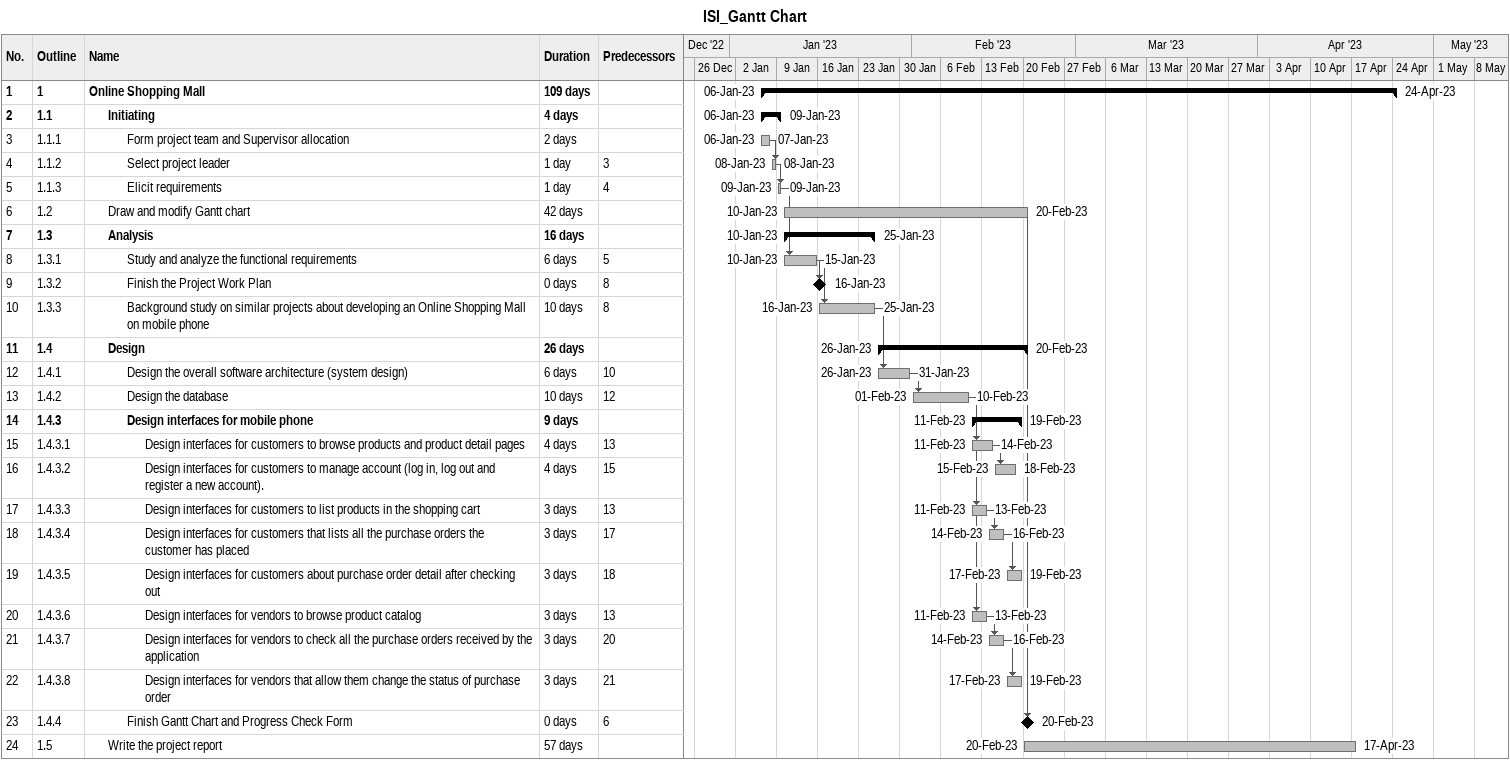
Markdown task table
ISI_Gantt Chart

| ID | WBS | Task | Duration | Start | Finish | Predecessors |
|---|---|---|---|---|---|---|
| 1 | 1 | **Online Shopping Mall** | 109d | 2023-01-06 | 2023-04-24 |  |
| 2 | 1.1 | **Initiating** | 4d | 2023-01-06 | 2023-01-09 |  |
| 3 | 1.1.1 | Form project team and Supervisor allocation | 2d | 2023-01-06 | 2023-01-07 |  |
| 4 | 1.1.2 | Select project leader | 1d | 2023-01-08 | 2023-01-08 | 3 |
| 5 | 1.1.3 | Elicit requirements | 1d | 2023-01-09 | 2023-01-09 | 4 |
| 6 | 1.2 | Draw and modify Gantt chart | 42d | 2023-01-10 | 2023-02-20 |  |
| 7 | 1.3 | **Analysis** | 16d | 2023-01-10 | 2023-01-25 |  |
| 8 | 1.3.1 | Study and analyze the functional requirements | 6d | 2023-01-10 | 2023-01-15 | 5 |
| 9 | 1.3.2 | Finish the Project Work Plan | 0d | 2023-01-16 | 2023-01-16 | 8 |
| 10 | 1.3.3 | Background study on similar projects about developing an Online Shopping Mall on mobile phone | 10d | 2023-01-16 | 2023-01-25 | 8 |
| 11 | 1.4 | **Design** | 26d | 2023-01-26 | 2023-02-20 |  |
| 12 | 1.4.1 | Design the overall software architecture (system design) | 6d | 2023-01-26 | 2023-01-31 | 10 |
| 13 | 1.4.2 | Design the database | 10d | 2023-02-01 | 2023-02-10 | 12 |
| 14 | 1.4.3 | **Design interfaces for mobile phone** | 9d | 2023-02-11 | 2023-02-19 |  |
| 15 | 1.4.3.1 | Design interfaces for customers to browse products and product detail pages | 4d | 2023-02-11 | 2023-02-14 | 13 |
| 16 | 1.4.3.2 | Design interfaces for customers to manage account (log in, log out and register a new account). | 4d | 2023-02-15 | 2023-02-18 | 15 |
| 17 | 1.4.3.3 | Design interfaces for customers to list products in the shopping cart | 3d | 2023-02-11 | 2023-02-13 | 13 |
| 18 | 1.4.3.4 | Design interfaces for customers that lists all the purchase orders the customer has placed | 3d | 2023-02-14 | 2023-02-16 | 17 |
| 19 | 1.4.3.5 | Design interfaces for customers about purchase order detail after checking out | 3d | 2023-02-17 | 2023-02-19 | 18 |
| 20 | 1.4.3.6 | Design interfaces for vendors to browse product catalog | 3d | 2023-02-11 | 2023-02-13 | 13 |
| 21 | 1.4.3.7 | Design interfaces for vendors to check all the purchase orders received by the application | 3d | 2023-02-14 | 2023-02-16 | 20 |
| 22 | 1.4.3.8 | Design interfaces for vendors that allow them change the status of purchase order | 3d | 2023-02-17 | 2023-02-19 | 21 |
| 23 | 1.4.4 | Finish Gantt Chart and Progress Check Form | 0d | 2023-02-20 | 2023-02-20 | 6 |
| 24 | 1.5 | Write the project report | 57d | 2023-02-20 | 2023-04-17 |  |
